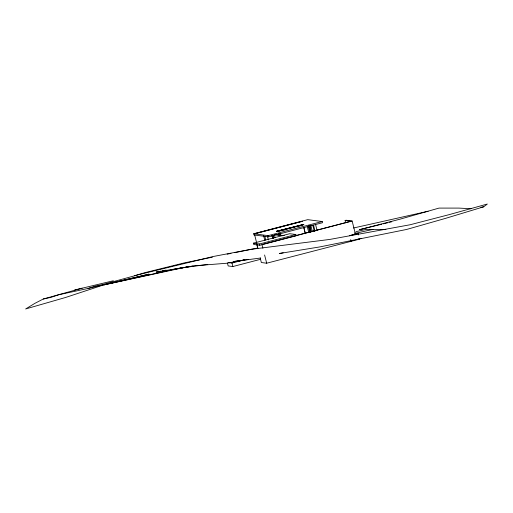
<?xml version="1.0" encoding="UTF-8"?>
<svg xmlns="http://www.w3.org/2000/svg" width="513" height="513" viewBox="0 0 513 513"><rect width="100%" height="100%" fill="white"/><g stroke="black" fill="none" stroke-linecap="round" stroke-linejoin="round"><path stroke-width="0.77" d="M283.227 252.819L279.303 253.505L319.631 246.952L406.694 229.439L445.528 218.371L483.669 206.81L487.35 204.033L448.971 214.691L410.054 224.771L329.763 239.436L250.876 249.344L213.28 256.494L139.35 274.493L102.395 284.644L95.354 286.081L88.076 288.453L58.719 294.751L50.922 297.367L43.278 299.008L34.724 303.433L25.65 308.967L65.664 297.444L104.96 284.478M134.534 275.725L145.153 272.595L184.43 262.861L212.42 257.173M43.278 299.008L82.131 288.184M359.626 238.757L361.165 238.346M253.646 233.768L307.736 219.654L322.228 221.526L322.53 222.713L268.434 236.833L253.948 234.96L253.646 233.768L268.132 235.64L322.228 221.526M255.128 233.588L302.555 221.212M255.493 233.55L297.098 222.693M298.637 222.296L301.721 221.488M276.392 231.299L303.754 224.47L277.251 231.6L277.071 231.151L277.802 231.632L276.392 231.299L303.754 224.47M276.443 231.498L303.08 224.617L303.177 225.008M277.167 231.549L301.779 225.13M283.952 230.029L286.26 229.426M297.796 226.419L300.105 225.816M253.358 243.2L289.717 233.71L295.841 234.505L296.168 235.775L259.809 245.259L253.685 244.47L253.358 243.2L259.488 243.989L295.841 234.505M345.698 222.802L345.108 220.487L346.095 220.231L352.13 221.007L355.445 234.12L349.366 235.704L358.221 233.556L358.574 234.948M295.411 235.749L351.001 221.244L345.108 220.487M262.72 244.342L352.13 221.007M228.067 262.56L231.972 263.06L244.31 259.841M227.464 263.156L228.17 265.933L232.851 266.536L260.617 259.296M260.219 258.045L261.348 262.528L266.677 263.214L359.632 239.116L358.093 238.917M381.775 224.213L359.491 229.677L399.582 219.295L439.019 208.092L458.853 208.092L471.094 208.759M383.307 223.835L387.918 222.706M389.457 222.328L391.765 221.763M74.59 290.005L113.367 280.765M111.167 283.15L149.059 274.154L88.076 288.453M428.143 211.247L353.483 228.009M356.041 231.645L366.167 229.382L385.898 229.567M172.695 269.62L103.94 284.875L186.661 266.972M355.06 233.389L373.002 229.407M227.169 254.179L231.03 253.403M234.89 252.62L258.052 247.959M160.678 271.172L156.003 272.095L194.049 265.83L226.566 263.259L248.395 259.379M162.243 270.864L166.135 270.094M193.01 266.048L173.465 269.453L180.384 268.017L207.81 264.458M188.226 266.709L189.797 266.446M241.084 260.315L233.197 261.604L260.713 258.007M242.662 260.059L244.239 259.802M480.867 207.265L483.669 206.81M303.805 224.668L302.946 224.367M303.08 224.617L302.446 224.534L302.548 224.931M309.717 225.585L311.314 231.761M354.374 233.062L358.221 233.556M275.911 234.544L284.279 235.621M282.734 235.73L274.359 234.653L275.141 237.737M350.841 239.93L351.193 241.322M350.424 239.879L350.777 241.264M315.61 224.649L317.124 230.632M313.546 225.188L315.059 231.171M312.757 225.245L314.315 231.414M310.84 225.483L312.353 231.466M309.435 225.694L311 231.87M309.345 225.688L310.942 231.857M309.108 225.746L310.763 231.927M309.442 227.285L310.025 229.593M309.275 226.938L310.641 232.338M308.736 225.842L310.333 232.017M308.223 226.239L309.788 232.408M307.242 226.496L308.8 232.665M305.382 233.716L303.818 227.548L305.35 233.71M279.835 233.383L280.322 234.941M279.636 233.453L280.085 234.999M279.547 233.441L279.989 234.986M279.226 233.543L279.656 235.089M278.706 233.53L279.098 235.076M272.974 235.339L273.788 238.43M273.474 238.532L272.634 235.441L273.384 238.519M272.454 235.512L273.237 238.596M272.365 235.499L273.179 238.59M272.307 235.493L272.698 237.032M272.025 235.602L272.615 237.91L271.993 235.595M268.132 235.64L268.434 236.833M267.395 236.089L268.37 239.956M264.791 236.243L265.766 240.097M263.611 235.73L264.785 240.353M261.951 244.541L262.9 248.273M264.599 254.993L266.677 263.214M259.488 243.989L259.809 245.259M254.557 234.563L256.705 243.04M257.09 244.586L257.68 246.9M256.814 244.598L257.757 248.337M231.972 263.06L232.851 266.536M280.637 234.832L280.245 233.293L280.605 234.832"/></g></svg>
